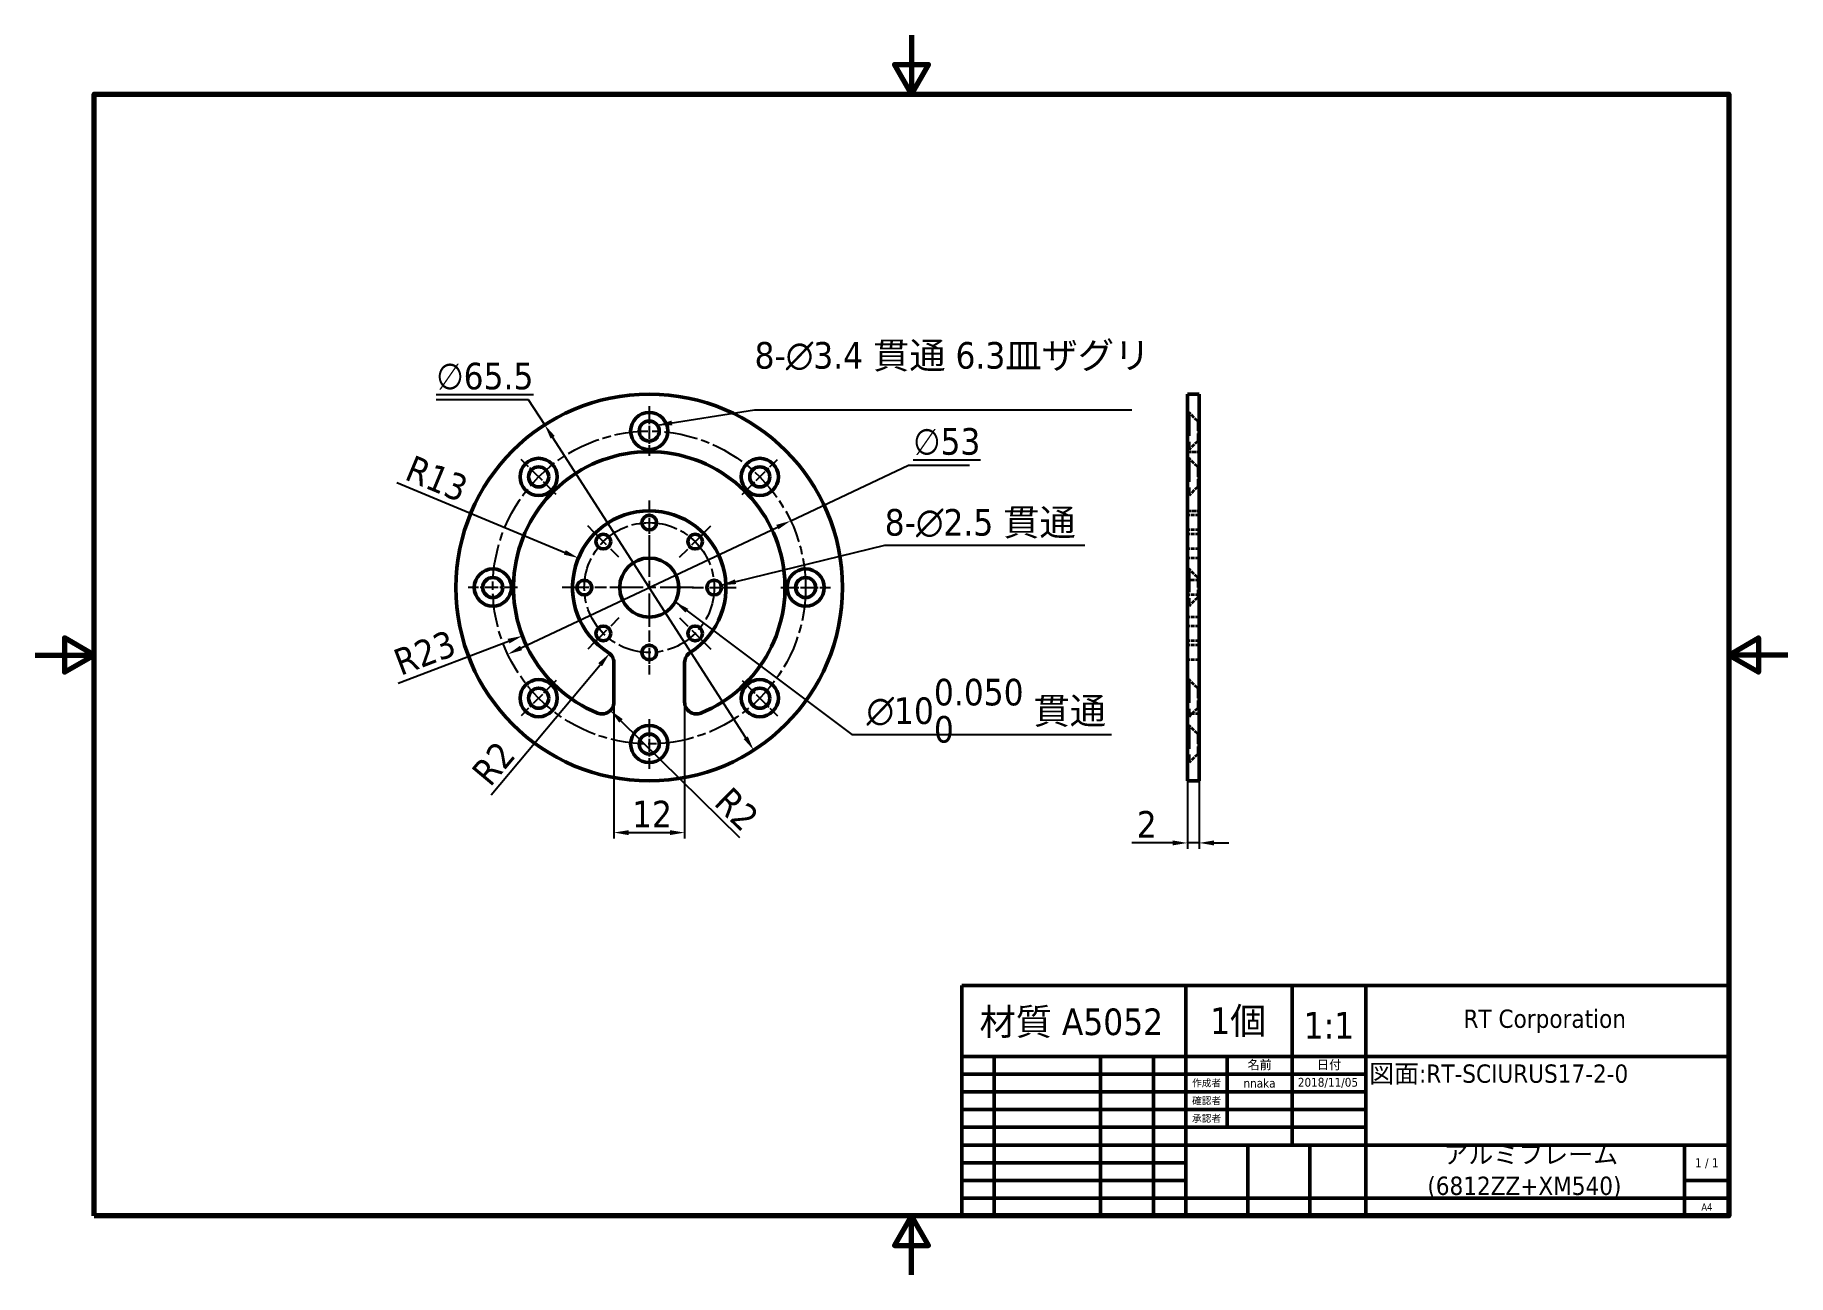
# Model space of a CAD drawing. Header units: millimetres. Extents: x 0 to 297, y 0 to 210.
import ezdxf
from ezdxf.enums import TextEntityAlignment as Align

# ---------------------------------------------------------------- set-up
doc = ezdxf.new("R2010")
doc.units = ezdxf.units.MM
doc.linetypes.add('CHAIN', pattern=[0.3543, 0.2362, -0.0295, 0.0591, -0.0295])
doc.linetypes.add('DASHED', pattern=[0.2067, 0.1654, -0.0413])
for name, color, linetype, lineweight in [('Border (ISO)', 7, 'Continuous', 70), ('Center Mark (ISO)', 7, 'Continuous', 25), ('Centerline (ISO)', 7, 'Continuous', 25), ('Dimension (ISO)', 7, 'Continuous', 25), ('Hidden (ISO)', 7, 'DASHED', 35), ('Symbol (ISO)', 7, 'Continuous', 25), ('Title (ISO)', 7, 'Continuous', 50), ('Visible (ISO)', 7, 'Continuous', 50)]:
    doc.layers.add(name, color=color, linetype=linetype, lineweight=lineweight)
doc.styles.add('Note Text (JIS)', font='tahoma.ttf')
doc.styles.add('文字スタイル17', font='tahoma.ttf')
doc.styles.add('文字スタイル18', font='tahoma.ttf')
doc.styles.add('文字スタイル19', font='tahoma.ttf')
doc.styles.add('文字スタイル23', font='tahoma.ttf')
doc.dimstyles.new('Default (JIS)', dxfattribs={"dimtxt": 4.5, "dimasz": 2.5, "dimexe": 1, "dimexo": 0, "dimgap": 0.8, "dimtad": 1, "dimrnd": 1e-08, "dimdsep": 46, "dimtxsty": 'Note Text (JIS)', "dimcen": 0.09, "dimdle": 10, "dimclrd": 256, "dimclre": 256, "dimclrt": 256, "dimadec": 0, "dimazin": 2, "dimtfac": 0.777778, "dimtmove": 0, "dimatfit": 3, "dimfxl": 1, "dimtolj": 1, "dimtzin": 0, "dimlwd": -1, "dimlwe": -1, "dimarcsym": 0})
doc.dimstyles.new('Default (JIS)$7', dxfattribs={"dimtxt": 4.5, "dimasz": 2.5, "dimexe": 1, "dimexo": 0, "dimgap": 0.8, "dimtad": 1, "dimrnd": 1e-08, "dimdsep": 46, "dimtxsty": 'Note Text (JIS)', "dimcen": 0.09, "dimdle": 10, "dimclrd": 256, "dimclre": 256, "dimclrt": 256, "dimadec": 0, "dimazin": 2, "dimtfac": 0.777778, "dimtmove": 0, "dimatfit": 3, "dimfxl": 1, "dimtolj": 1, "dimtzin": 0, "dimlwd": -1, "dimlwe": -1, "dimarcsym": 0})

# ---------------------------------------------------------------- blocks, each defined once
blk = doc.blocks.new('図面枠 既定の図面枠')
at = {"layer": 'Border (ISO)', "flags": 128}
for points in [[(148.5, 210), (148.5, 200), (145.61, 205), (151.39, 205), (148.5, 200)], [(10, 10), (10, 200), (287, 200), (287, 10), (10, 10)], [(0, 105), (10, 105), (5, 107.89), (5, 102.11), (10, 105)], [(297, 105), (287, 105), (292, 107.89), (292, 102.11), (287, 105)], [(148.5, 0), (148.5, 10), (145.61, 5), (151.39, 5), (148.5, 10)]]:
    blk.add_lwpolyline(points, dxfattribs=at)
blk = doc.blocks.new('表題欄 JIS')
at = {"layer": 'Title (ISO)'}
for p, q in [((230, 139), (100, 139)), ((100, 139), (100, 100)), ((138, 100), (138, 139)), ((156, 127), (156, 139)), ((168.5, 100), (168.5, 139)), ((230, 100), (230, 139)), ((100, 127), (230, 127)), ((105.5, 100), (105.5, 127)), ((123.5, 100), (123.5, 127)), ((132.5, 100), (132.5, 127)), ((145, 115), (145, 127)), ((156, 112), (156, 127)), ((100, 124), (168.5, 124)), ((100, 121), (168.5, 121)), ((168.5, 118), (100, 118)), ((100, 115), (168.5, 115)), ((138, 112), (100, 112)), ((168.5, 112), (138, 112)), ((148.5, 100), (148.5, 112)), ((159, 100), (159, 112)), ((168.5, 112), (230, 112)), ((222.5, 100), (222.5, 112)), ((138, 109), (100, 109)), ((138, 106), (100, 106)), ((222.5, 106), (230, 106)), ((230, 103), (100, 103)), ((100, 100), (230, 100))]:
    blk.add_line(p, q, dxfattribs=at)
for s, height, style, p in [('作成者', 1.2, '文字スタイル23', (141.5, 122.5)), ('確認者', 1.2, '文字スタイル23', (141.5, 119.5)), ('承認者', 1.2, '文字スタイル23', (141.5, 116.5)), ('1 / 1', 1.5, '文字スタイル18', (226.25, 109))]:
    blk.add_text(s, height=height, dxfattribs=dict(at, style=style)).set_placement(p, align=Align.MIDDLE_CENTER)
at = {"layer": 'Title (ISO)', "char_height": 1.5, "attachment_point": 5, "style": 'Note Text (JIS)'}
for s, insert, width in [('\\fTahoma|b0|i0;\\H1.5000;名前', (150.5, 125.5), 10.8457), ('\\fTahoma|b0|i0;\\H1.5000;日付', (162.25, 125.5), 12.2497)]:
    blk.add_mtext(s, dxfattribs=dict(at, insert=insert, width=width))
at = {"layer": 'Title (ISO)'}
for tag, p, height, style in [('会社_001', (185.02, 131.85), 3.1, '文字スタイル17'), ('タイトル_001', (169.04, 122.55), 3.1, '文字スタイル17'), ('作成者_001', (147.75, 121.73), 1.5, '文字スタイル18'), ('作成日_001', (156.96, 121.88), 1.5, '文字スタイル18'), ('部品番号_001', (181.63, 108.86), 3.1, '文字スタイル17'), ('部品番号_002', (178.91, 103.55), 3.1, '文字スタイル17'), ('シート_サイズ_001', (225.33, 100.9), 1.2, '文字スタイル19')]:
    blk.add_attdef(tag, p, '', height=height, dxfattribs=dict(at, style=style))
at = {"layer": 'Title (ISO)', "style": '文字スタイル18'}
for tag, p in [('確認者', (150.5, 119.5)), ('確認日', (162.25, 119.5)), ('エンジニアリング承認者', (150.5, 116.5)), ('エンジニアリング_承認日', (162.25, 116.5))]:
    blk.add_attdef(tag, text='', height=1.5, dxfattribs=at).set_placement(p, align=Align.MIDDLE_CENTER)
blk = doc.blocks.new('*D5')
at = {"layer": 'Defpoints', "color": 0, "transparency": 16777216}
for p in [(86.35, 143.98), (121.77, 88.88)]:
    blk.add_point(p, dxfattribs=at)
at = {"layer": 'Dimension (ISO)', "transparency": 16777216}
for p, q in [((83.63, 148.21), (67.99, 148.21)), ((86.35, 143.98), (83.63, 148.21)), ((120.42, 90.98), (87.7, 141.87))]:
    blk.add_line(p, q, dxfattribs=at)
for points in [[(88.05, 142.1), (87.35, 141.65), (86.35, 143.98)], [(120.77, 91.21), (120.07, 90.76), (121.77, 88.88)]]:
    blk.add_solid(points, dxfattribs=at)
at = {"layer": 'Dimension (ISO)', "transparency": 16777216, "insert": (67.99, 154.5), "char_height": 4.5, "attachment_point": 1, "style": 'Note Text (JIS)'}
blk.add_mtext('\\A1;\\L∅65.5\\l', dxfattribs=at)
blk = doc.blocks.new('*D6')
at = {"layer": 'Defpoints', "color": 0, "transparency": 16777216}
for p in [(92.06, 121.42), (104.06, 116.43)]:
    blk.add_point(p, dxfattribs=at)
at = {"layer": 'Dimension (ISO)', "transparency": 16777216}
blk.add_line((61.28, 134.22), (89.75, 122.38), dxfattribs=at)
blk.add_solid([(89.91, 122.76), (89.59, 122), (92.06, 121.42)], dxfattribs=at)
at = {"layer": 'Dimension (ISO)', "transparency": 16777216, "insert": (64.13, 138.98), "char_height": 4.5, "attachment_point": 1, "rotation": 337.4144, "style": 'Note Text (JIS)'}
blk.add_mtext('\\A1;R13', dxfattribs=at)
blk = doc.blocks.new('*D7')
at = {"layer": 'Defpoints', "color": 0, "transparency": 16777216}
for p in [(104.06, 116.43), (82.57, 108.24)]:
    blk.add_point(p, dxfattribs=at)
at = {"layer": 'Dimension (ISO)', "transparency": 16777216}
blk.add_line((61.54, 100.24), (80.23, 107.35), dxfattribs=at)
blk.add_solid([(80.08, 107.74), (80.38, 106.96), (82.57, 108.24)], dxfattribs=at)
at = {"layer": 'Dimension (ISO)', "transparency": 16777216, "insert": (60.33, 105.65), "char_height": 4.5, "attachment_point": 1, "rotation": 20.8426, "style": 'Note Text (JIS)'}
blk.add_mtext('\\A1;R23', dxfattribs=at)
blk = doc.blocks.new('*D8')
at = {"layer": 'Defpoints', "color": 0, "transparency": 16777216}
for p in [(97.35, 105.27), (96.06, 103.74)]:
    blk.add_point(p, dxfattribs=at)
at = {"layer": 'Dimension (ISO)', "transparency": 16777216}
blk.add_line((77.28, 81.32), (95.74, 103.36), dxfattribs=at)
blk.add_solid([(95.42, 103.62), (96.06, 103.09), (97.35, 105.27)], dxfattribs=at)
at = {"layer": 'Dimension (ISO)', "transparency": 16777216, "insert": (73.66, 85.39), "char_height": 4.5, "attachment_point": 1, "rotation": 50.0454, "style": 'Note Text (JIS)'}
blk.add_mtext('\\A1;R2', dxfattribs=at)
blk = doc.blocks.new('*D9')
at = {"layer": 'Defpoints', "color": 0, "transparency": 16777216}
for p in [(98.06, 97.01), (110.06, 97.01), (110.06, 74.92)]:
    blk.add_point(p, dxfattribs=at)
at = {"layer": 'Dimension (ISO)', "transparency": 16777216}
for p, q in [((98.06, 97.01), (98.06, 73.92)), ((110.06, 97.01), (110.06, 73.92)), ((100.56, 74.92), (107.56, 74.92))]:
    blk.add_line(p, q, dxfattribs=at)
for points in [[(100.56, 75.33), (100.56, 74.5), (98.06, 74.92)], [(107.56, 75.33), (107.56, 74.5), (110.06, 74.92)]]:
    blk.add_solid(points, dxfattribs=at)
at = {"layer": 'Dimension (ISO)', "transparency": 16777216, "insert": (101.16, 80.31), "char_height": 4.5, "attachment_point": 1, "style": 'Note Text (JIS)'}
blk.add_mtext('\\A1;12', dxfattribs=at)
blk = doc.blocks.new('*D10')
at = {"layer": 'Defpoints', "color": 0, "transparency": 16777216}
for p in [(96.06, 97.01), (97.49, 95.61)]:
    blk.add_point(p, dxfattribs=at)
at = {"layer": 'Dimension (ISO)', "transparency": 16777216}
blk.add_line((119.39, 74.01), (99.27, 93.85), dxfattribs=at)
blk.add_solid([(99.56, 94.15), (98.97, 93.55), (97.49, 95.61)], dxfattribs=at)
at = {"layer": 'Dimension (ISO)', "transparency": 16777216, "insert": (117.98, 82.97), "char_height": 4.5, "attachment_point": 1, "rotation": 315.4014, "style": 'Note Text (JIS)'}
blk.add_mtext('\\A1;R2', dxfattribs=at)
blk = doc.blocks.new('*D11')
at = {"layer": 'Defpoints', "color": 0, "transparency": 16777216}
for p in [(128.03, 127.73), (80.09, 105.12)]:
    blk.add_point(p, dxfattribs=at)
at = {"layer": 'Dimension (ISO)', "transparency": 16777216}
for p, q in [((128.03, 127.73), (147.99, 137.14)), ((147.99, 137.14), (158.34, 137.14)), ((82.35, 106.19), (125.77, 126.66))]:
    blk.add_line(p, q, dxfattribs=at)
for points in [[(125.59, 127.04), (125.95, 126.29), (128.03, 127.73)], [(82.18, 106.57), (82.53, 105.81), (80.09, 105.12)]]:
    blk.add_solid(points, dxfattribs=at)
at = {"layer": 'Dimension (ISO)', "transparency": 16777216, "insert": (148.79, 143.43), "char_height": 4.5, "attachment_point": 1, "style": 'Note Text (JIS)'}
blk.add_mtext('\\A1;\\L∅53\\l', dxfattribs=at)
blk = doc.blocks.new('*D12')
at = {"layer": 'Defpoints', "color": 0, "transparency": 16777216}
for p in [(195.24, 83.68), (197.24, 83.68), (195.24, 73.17)]:
    blk.add_point(p, dxfattribs=at)
at = {"layer": 'Dimension (ISO)', "transparency": 16777216}
for p, q in [((195.24, 83.68), (195.24, 72.17)), ((197.24, 83.68), (197.24, 72.17)), ((192.74, 73.17), (185.86, 73.17)), ((197.24, 73.17), (195.24, 73.17)), ((199.74, 73.17), (202.24, 73.17))]:
    blk.add_line(p, q, dxfattribs=at)
for points in [[(192.74, 73.59), (192.74, 72.75), (195.24, 73.17)], [(199.74, 73.59), (199.74, 72.75), (197.24, 73.17)]]:
    blk.add_solid(points, dxfattribs=at)
at = {"layer": 'Dimension (ISO)', "transparency": 16777216, "insert": (186.66, 78.57), "char_height": 4.5, "attachment_point": 1, "style": 'Note Text (JIS)'}
blk.add_mtext('\\A1;2', dxfattribs=at)

msp = doc.modelspace()

# ---------------------------------------------------------------- linework, layer by layer
at = {"layer": 'Center Mark (ISO)', "linetype": 'CHAIN', "ltscale": 9.334043}
for p, q in [((104.0619, 147.1269), (104.0619, 138.7269)), ((88.2934, 132.1954), (82.3537, 138.1351)), ((119.8304, 132.1954), (125.7701, 138.1351)), ((81.7619, 116.4269), (73.3619, 116.4269)), ((126.3619, 116.4269), (134.7619, 116.4269)), ((88.2934, 100.6585), (82.3537, 94.7188)), ((119.8304, 100.6585), (125.7701, 94.7188)), ((104.0619, 94.1269), (104.0619, 85.7269))]:
    msp.add_line(p, q, dxfattribs=at)
at = {"layer": 'Center Mark (ISO)', "linetype": 'CHAIN', "ltscale": 8.333956}
for p, q in [((104.0619, 131.1769), (104.0619, 123.6769)), ((98.9354, 121.5535), (93.6321, 126.8568)), ((109.1884, 121.5535), (114.4917, 126.8568)), ((96.8119, 116.4269), (89.3119, 116.4269)), ((111.3119, 116.4269), (118.8119, 116.4269)), ((98.9354, 111.3004), (93.6321, 105.9971)), ((109.1884, 111.3004), (114.4917, 105.9971)), ((104.0619, 109.1769), (104.0619, 101.6769))]:
    msp.add_line(p, q, dxfattribs=at)
at = {"layer": 'Center Mark (ISO)', "linetype": 'CHAIN', "ltscale": 23.990969}
for p, q in [((104.0619, 123.9269), (104.0619, 108.9269)), ((104.0619, 123.9269), (104.0619, 108.9269)), ((111.5619, 116.4269), (96.5619, 116.4269)), ((111.5619, 116.4269), (96.5619, 116.4269))]:
    msp.add_line(p, q, dxfattribs=at)
at = {"layer": 'Centerline (ISO)', "linetype": 'CHAIN', "ltscale": 23.990969}
for radius in [26.5, 11]:
    msp.add_circle((104.0619, 116.4269), radius, dxfattribs=at)
at = {"layer": 'Hidden (ISO)', "ltscale": 0.571309}
for p, q in [((195.5372, 146.0769), (195.2372, 146.0769)), ((195.5372, 139.7769), (195.2372, 139.7769)), ((195.5372, 138.3153), (195.2372, 138.3153)), ((195.5372, 132.0153), (195.2372, 132.0153)), ((195.5372, 119.5769), (195.2372, 119.5769)), ((195.5372, 113.2769), (195.2372, 113.2769)), ((195.5372, 100.8386), (195.2372, 100.8386)), ((195.5372, 94.5386), (195.2372, 94.5386)), ((195.5372, 93.0769), (195.2372, 93.0769)), ((195.5372, 86.7769), (195.2372, 86.7769))]:
    msp.add_line(p, q, dxfattribs=at)
at = {"layer": 'Hidden (ISO)', "ltscale": 23.938116}
for p, q in [((195.5372, 146.0769), (195.5372, 139.7769)), ((195.5372, 138.3153), (195.5372, 132.0153)), ((195.5372, 119.5769), (195.5372, 113.2769)), ((195.5372, 100.8386), (195.5372, 94.5386)), ((195.5372, 93.0769), (195.5372, 86.7769))]:
    msp.add_line(p, q, dxfattribs=at)
at = {"layer": 'Hidden (ISO)', "ltscale": 3.905689}
for p, q in [((196.9872, 144.6269), (195.5372, 146.0769)), ((196.9872, 141.2269), (195.5372, 139.7769)), ((196.9872, 136.8653), (195.5372, 138.3153)), ((196.9872, 133.4653), (195.5372, 132.0153)), ((196.9872, 118.1269), (195.5372, 119.5769)), ((196.9872, 114.7269), (195.5372, 113.2769)), ((196.9872, 99.3886), (195.5372, 100.8386)), ((196.9872, 95.9886), (195.5372, 94.5386)), ((196.9872, 91.6269), (195.5372, 93.0769)), ((196.9872, 88.2269), (195.5372, 86.7769))]:
    msp.add_line(p, q, dxfattribs=at)
at = {"layer": 'Hidden (ISO)', "ltscale": 10.172327}
for p, q in [((196.9872, 144.6269), (196.9872, 141.2269)), ((196.9872, 136.8653), (196.9872, 133.4653)), ((196.9872, 118.1269), (196.9872, 114.7269)), ((196.9872, 99.3886), (196.9872, 95.9886)), ((196.9872, 91.6269), (196.9872, 88.2269))]:
    msp.add_line(p, q, dxfattribs=at)
at = {"layer": 'Hidden (ISO)', "ltscale": 0.476074}
for p, q in [((197.2372, 144.6269), (196.9872, 144.6269)), ((197.2372, 141.2269), (196.9872, 141.2269)), ((197.2372, 136.8653), (196.9872, 136.8653)), ((197.2372, 133.4653), (196.9872, 133.4653)), ((197.2372, 118.1269), (196.9872, 118.1269)), ((197.2372, 114.7269), (196.9872, 114.7269)), ((197.2372, 99.3886), (196.9872, 99.3886)), ((197.2372, 95.9886), (196.9872, 95.9886)), ((197.2372, 91.6269), (196.9872, 91.6269)), ((197.2372, 88.2269), (196.9872, 88.2269))]:
    msp.add_line(p, q, dxfattribs=at)
at = {"layer": 'Hidden (ISO)', "ltscale": 3.809293}
for p, q in [((195.2372, 139.4269), (197.2372, 139.4269)), ((195.2372, 129.4269), (197.2372, 129.4269)), ((197.2372, 128.6769), (195.2372, 128.6769)), ((197.2372, 126.1769), (195.2372, 126.1769)), ((197.2372, 125.4551), (195.2372, 125.4551)), ((197.2372, 122.9551), (195.2372, 122.9551)), ((197.2372, 121.4269), (195.2372, 121.4269)), ((197.2372, 117.6769), (195.2372, 117.6769)), ((197.2372, 115.1769), (195.2372, 115.1769)), ((197.2372, 111.4269), (195.2372, 111.4269)), ((197.2372, 109.8988), (195.2372, 109.8988)), ((197.2372, 107.3988), (195.2372, 107.3988)), ((197.2372, 106.6769), (195.2372, 106.6769)), ((197.2372, 104.1769), (195.2372, 104.1769)), ((197.2372, 95.0104), (195.2372, 95.0104))]:
    msp.add_line(p, q, dxfattribs=at)
at = {"layer": 'Visible (ISO)'}
for p, q in [((195.2372, 149.1769), (195.2372, 83.6769)), ((197.2372, 149.1769), (195.2372, 149.1769)), ((197.2372, 83.6769), (197.2372, 149.1769)), ((98.0619, 103.7384), (98.0619, 97.0104)), ((110.0619, 97.0104), (110.0619, 103.7384)), ((197.2372, 83.6769), (195.2372, 83.6769))]:
    msp.add_line(p, q, dxfattribs=at)
for centre, radius in [((104.0619, 116.4269), 32.75), ((104.0619, 142.9269), 3.15), ((104.0619, 142.9269), 1.7), ((85.3236, 135.1653), 3.15), ((85.3236, 135.1653), 1.7), ((122.8002, 135.1653), 3.15), ((122.8002, 135.1653), 1.7), ((104.0619, 127.4269), 1.25), ((96.2837, 124.2051), 1.25), ((111.8401, 124.2051), 1.25), ((77.5619, 116.4269), 3.15), ((104.0619, 116.4269), 5), ((130.5619, 116.4269), 3.15), ((77.5619, 116.4269), 1.7), ((93.0619, 116.4269), 1.25), ((115.0619, 116.4269), 1.25), ((130.5619, 116.4269), 1.7), ((96.2837, 108.6488), 1.25), ((111.8401, 108.6488), 1.25), ((104.0619, 105.4269), 1.25), ((85.3236, 97.6886), 3.15), ((85.3236, 97.6886), 1.7), ((122.8002, 97.6886), 3.15), ((122.8002, 97.6886), 1.7), ((104.0619, 89.9269), 3.15), ((104.0619, 89.9269), 1.7)]:
    msp.add_circle(centre, radius, dxfattribs=at)
for centre, radius, start, end in [((104.0619, 116.4269), 23, 292.392688, 247.607312), ((104.0619, 116.4269), 13, 302.230953, 237.769047), ((96.0619, 103.7384), 2, 0, 57.769047), ((112.0619, 103.7384), 2, 122.230953, 180), ((96.0619, 97.0104), 2, 247.607312, 0), ((112.0619, 97.0104), 2, 180, 292.392688)]:
    msp.add_arc(centre, radius, start, end, dxfattribs=at)

# ---------------------------------------------------------------- block references
msp.add_blockref('図面枠 既定の図面枠', (0, 0))
msp.add_blockref('表題欄 JIS', (57, -90)).add_auto_attribs({'部品番号_001': 'アルミフレーム', 'タイトル_001': '図面:RT-SCIURUS17-2-0', '会社_001': 'RT Corporation', '作成日_001': '2018/11/05', '作成者_001': 'nnaka', 'シート_サイズ_001': 'A4', '部品番号_002': '(6812ZZ+XM540)'})

# ---------------------------------------------------------------- texts
at = {"layer": 'Symbol (ISO)', "char_height": 4.5, "attachment_point": 1, "line_spacing_factor": 0.7875, "style": 'Note Text (JIS)'}
for s, insert, width in [('{8-\\fAIGDT|b0|i0;\\H4.5000;n\\fTahoma|b0|i0;\\H4.5000;3.4 貫通 6.3皿ザグリ}', (121.9083, 158.0054), 64.528281), ('{8-\\fAIGDT|b0|i0;\\H4.5000;n\\fTahoma|b0|i0;\\H4.5000;2.5 貫通}', (143.9611, 129.724), 33.939768), ('{\\A1;\\fTahoma|b0|i0;\\H4.5000;\\fAIGDT|b0|i0;\\H4.5000;n\\fTahoma|b0|i0;\\H4.5000;10\\S0.050^ 0; 貫通}', (140.8796, 100.9669), 43.021482)]:
    msp.add_mtext(s, dxfattribs=dict(at, insert=insert, width=width))
at = {"layer": 'Symbol (ISO)', "char_height": 4.5, "attachment_point": 1, "style": 'Note Text (JIS)'}
for s, insert, width in [('{\\fTahoma|b0|i0;材質 A5052}', (160.0237, 45.1284), 31.529171), ('{\\fTahoma|b0|i0;1個}', (199.103, 45.3002), 9.565235), ('{\\fTahoma|b0|i0;1:1}', (214.9477, 44.535), 8.941653)]:
    msp.add_mtext(s, dxfattribs=dict(at, insert=insert, width=width))

# ---------------------------------------------------------------- dimensions: what is measured, and where the dimension line sits
at = {"layer": 'Dimension (ISO)'}
for p1, p2, picture, middle in [((121.7721, 88.8786), (86.3517, 143.9753), '*D5', (75.4105, 148.2147)), ((80.0934, 105.1238), (128.0304, 127.7301), '*D11', (153.5629, 137.1412))]:
    dim = msp.add_diameter_dim_2p(p1=p1, p2=p2, text='\\L<>\\l', dimstyle='Default (JIS)', override={"dimgap": 0.8, "dimtih": 1, "dimtoh": 1, "dimdec": 2, "dimlfac": 1, "dimtol": 0, "dimlim": 0, "dimtp": 0, "dimtm": 0, "dimtdec": 2, "dimatfit": 2}, dxfattribs=at)
    dim.commit()
    dim.dimension.update_dxf_attribs({"geometry": picture, "text_midpoint": middle, "dimtype": 163})
for center, mpoint, picture, middle in [((104.0619, 116.4269), (92.0589, 121.4198), '*D6', (66.5391, 132.0351)), ((104.0619, 116.4269), (82.567, 108.2435), '*D7', (66.8627, 102.2646)), ((96.0619, 103.7384), (97.3463, 105.2715), '*D8', (79.8772, 84.4191)), ((96.0619, 97.0104), (97.486, 95.6062), '*D10', (116.5074, 76.8494))]:
    dim = msp.add_radius_dim(center=center, mpoint=mpoint, dimstyle='Default (JIS)', override={"dimgap": 0.8, "dimdec": 2, "dimlfac": 1, "dimcen": 0, "dimtol": 0, "dimlim": 0, "dimtp": 0, "dimtm": 0, "dimtdec": 2, "dimtofl": 0}, dxfattribs=at)
    dim.commit()
    dim.dimension.update_dxf_attribs({"geometry": picture, "text_midpoint": middle, "dimtype": 164})
for base, p1, p2, override, picture, middle in [((110.0619, 74.9162), (98.0619, 97.0104), (110.0619, 97.0104), {"dimgap": 0.8, "dimdec": 2, "dimtol": 0, "dimlim": 0, "dimtp": 0, "dimtm": 0, "dimtdec": 2, "dimtofl": 0, "dimatfit": 1}, '*D9', (104.0619, 74.9162)), ((195.2372, 73.1714), (197.2372, 83.6769), (195.2372, 83.6769), {"dimgap": 0.8, "dimdec": 2, "dimtol": 0, "dimlim": 0, "dimtp": 0, "dimtm": 0, "dimtdec": 2, "dimtofl": 1, "dimatfit": 1}, '*D12', (188.0486, 73.1714))]:
    dim = msp.add_linear_dim(base=base, p1=p1, p2=p2, angle=180, dimstyle='Default (JIS)', override=override, dxfattribs=at)
    dim.commit()
    dim.dimension.update_dxf_attribs({"geometry": picture, "text_midpoint": middle, "dimtype": 160})

# ---------------------------------------------------------------- leaders
at = {"layer": 'Symbol (ISO)', "annotation_type": 0, "has_hookline": 1, "hookline_direction": 0}
for points, text_width in [([(105.445, 143.9154), (121.9083, 146.5239)], 63.9169), ([(116.2493, 116.8176), (143.9611, 123.5972)], 33.9106), ([(108.4339, 114.0009), (138.3796, 91.5329), (140.8796, 91.5329)], 41.5091)]:
    msp.add_leader(points, dimstyle='Default (JIS)$7', override={"dimgap": 0, "dimtad": 1}, dxfattribs=dict(at, text_width=text_width))

doc.saveas('drawing.dxf')
